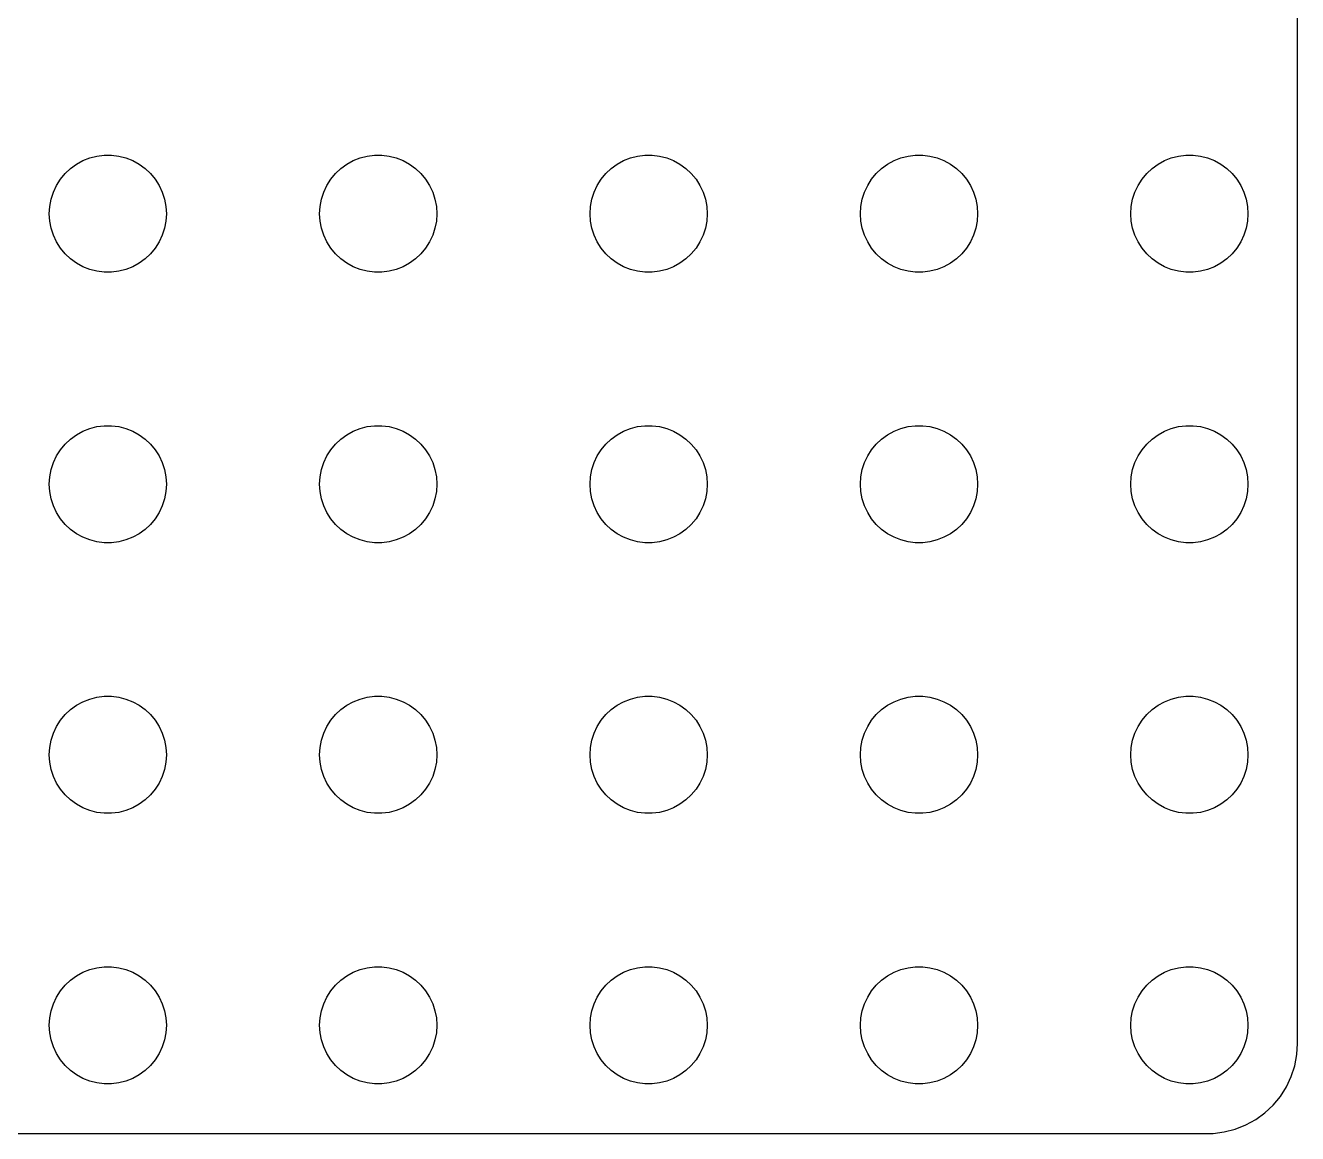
# Model space of a CAD drawing. Header units: metres. Extents: x 9 to 141, y 9 to 141.
# Drawn here: x 70.4 to 141, y 9 to 70.4 of the extents above; entities that cross this region are included whole.
import ezdxf

# ---------------------------------------------------------------- set-up
doc = ezdxf.new("R2010")
doc.units = ezdxf.units.M

msp = doc.modelspace()

# ---------------------------------------------------------------- linework, layer by layer
for p, q in [((141, 14), (141, 136)), ((73.2586, 62.7441), (73.6162, 62.9407)), ((73.6162, 62.9407), (73.9957, 63.0909)), ((73.9957, 63.0909), (74.391, 63.1924)), ((74.391, 63.1924), (74.7959, 63.2436)), ((74.7959, 63.2436), (75.2041, 63.2436)), ((75.2041, 63.2436), (75.609, 63.1924)), ((75.609, 63.1924), (76.0043, 63.0909)), ((76.0043, 63.0909), (76.3838, 62.9407)), ((76.3838, 62.9407), (76.7414, 62.7441)), ((88.2586, 62.7441), (88.6162, 62.9407)), ((88.6162, 62.9407), (88.9957, 63.0909)), ((88.9957, 63.0909), (89.391, 63.1924)), ((89.391, 63.1924), (89.7959, 63.2436)), ((89.7959, 63.2436), (90.2041, 63.2436)), ((90.2041, 63.2436), (90.609, 63.1924)), ((90.609, 63.1924), (91.0043, 63.0909)), ((91.0043, 63.0909), (91.3838, 62.9407)), ((91.3838, 62.9407), (91.7414, 62.7441)), ((103.259, 62.7441), (103.616, 62.9407)), ((103.616, 62.9407), (103.996, 63.0909)), ((103.996, 63.0909), (104.391, 63.1924)), ((104.391, 63.1924), (104.796, 63.2436)), ((104.796, 63.2436), (105.204, 63.2436)), ((105.204, 63.2436), (105.609, 63.1924)), ((105.609, 63.1924), (106.004, 63.0909)), ((106.004, 63.0909), (106.384, 62.9407)), ((106.384, 62.9407), (106.741, 62.7441)), ((118.259, 62.7441), (118.616, 62.9407)), ((118.616, 62.9407), (118.996, 63.0909)), ((118.996, 63.0909), (119.391, 63.1924)), ((119.391, 63.1924), (119.796, 63.2436)), ((119.796, 63.2436), (120.204, 63.2436)), ((120.204, 63.2436), (120.609, 63.1924)), ((120.609, 63.1924), (121.004, 63.0909)), ((121.004, 63.0909), (121.384, 62.9407)), ((121.384, 62.9407), (121.741, 62.7441)), ((133.259, 62.7441), (133.616, 62.9407)), ((133.616, 62.9407), (133.996, 63.0909)), ((133.996, 63.0909), (134.391, 63.1924)), ((134.391, 63.1924), (134.796, 63.2436)), ((134.796, 63.2436), (135.204, 63.2436)), ((135.204, 63.2436), (135.609, 63.1924)), ((135.609, 63.1924), (136.004, 63.0909)), ((136.004, 63.0909), (136.384, 62.9407)), ((136.384, 62.9407), (136.741, 62.7441)), ((72.3707, 61.9103), (72.6308, 62.2248)), ((72.6308, 62.2248), (72.9284, 62.5042)), ((72.9284, 62.5042), (73.2586, 62.7441)), ((76.7414, 62.7441), (77.0716, 62.5042)), ((77.0716, 62.5042), (77.3691, 62.2248)), ((77.3691, 62.2248), (77.6293, 61.9103)), ((87.3707, 61.9103), (87.6308, 62.2248)), ((87.6308, 62.2248), (87.9284, 62.5042)), ((87.9284, 62.5042), (88.2586, 62.7441)), ((91.7414, 62.7441), (92.0716, 62.5042)), ((92.0716, 62.5042), (92.3691, 62.2248)), ((92.3691, 62.2248), (92.6293, 61.9103)), ((102.371, 61.9103), (102.631, 62.2248)), ((102.631, 62.2248), (102.928, 62.5042)), ((102.928, 62.5042), (103.259, 62.7441)), ((106.741, 62.7441), (107.072, 62.5042)), ((107.072, 62.5042), (107.369, 62.2248)), ((107.369, 62.2248), (107.629, 61.9103)), ((117.371, 61.9103), (117.631, 62.2248)), ((117.631, 62.2248), (117.928, 62.5042)), ((117.928, 62.5042), (118.259, 62.7441)), ((121.741, 62.7441), (122.072, 62.5042)), ((122.072, 62.5042), (122.369, 62.2248)), ((122.369, 62.2248), (122.629, 61.9103)), ((132.371, 61.9103), (132.631, 62.2248)), ((132.631, 62.2248), (132.928, 62.5042)), ((132.928, 62.5042), (133.259, 62.7441)), ((136.741, 62.7441), (137.072, 62.5042)), ((137.072, 62.5042), (137.369, 62.2248)), ((137.369, 62.2248), (137.629, 61.9103)), ((71.9782, 61.1964), (72.152, 61.5657)), ((72.152, 61.5657), (72.3707, 61.9103)), ((77.6293, 61.9103), (77.848, 61.5657)), ((77.848, 61.5657), (78.0218, 61.1964)), ((86.9782, 61.1964), (87.152, 61.5657)), ((87.152, 61.5657), (87.3707, 61.9103)), ((92.6293, 61.9103), (92.848, 61.5657)), ((92.848, 61.5657), (93.0218, 61.1964)), ((101.978, 61.1964), (102.152, 61.5657)), ((102.152, 61.5657), (102.371, 61.9103)), ((107.629, 61.9103), (107.848, 61.5657)), ((107.848, 61.5657), (108.022, 61.1964)), ((116.978, 61.1964), (117.152, 61.5657)), ((117.152, 61.5657), (117.371, 61.9103)), ((122.629, 61.9103), (122.848, 61.5657)), ((122.848, 61.5657), (123.022, 61.1964)), ((131.978, 61.1964), (132.152, 61.5657)), ((132.152, 61.5657), (132.371, 61.9103)), ((137.629, 61.9103), (137.848, 61.5657)), ((137.848, 61.5657), (138.022, 61.1964)), ((71.7756, 60.4073), (71.8521, 60.8082)), ((71.8521, 60.8082), (71.9782, 61.1964)), ((78.0218, 61.1964), (78.1479, 60.8082)), ((78.1479, 60.8082), (78.2244, 60.4073)), ((86.7756, 60.4073), (86.8521, 60.8082)), ((86.8521, 60.8082), (86.9782, 61.1964)), ((93.0218, 61.1964), (93.1479, 60.8082)), ((93.1479, 60.8082), (93.2244, 60.4073)), ((101.776, 60.4073), (101.852, 60.8082)), ((101.852, 60.8082), (101.978, 61.1964)), ((108.022, 61.1964), (108.148, 60.8082)), ((108.148, 60.8082), (108.224, 60.4073)), ((116.776, 60.4073), (116.852, 60.8082)), ((116.852, 60.8082), (116.978, 61.1964)), ((123.022, 61.1964), (123.148, 60.8082)), ((123.148, 60.8082), (123.224, 60.4073)), ((131.776, 60.4073), (131.852, 60.8082)), ((131.852, 60.8082), (131.978, 61.1964)), ((138.022, 61.1964), (138.148, 60.8082)), ((138.148, 60.8082), (138.224, 60.4073)), ((71.75, 60), (71.7756, 60.4073)), ((71.7756, 59.5927), (71.75, 60)), ((78.2244, 60.4073), (78.25, 60)), ((78.25, 60), (78.2244, 59.5927)), ((86.75, 60), (86.7756, 60.4073)), ((86.7756, 59.5927), (86.75, 60)), ((93.2244, 60.4073), (93.25, 60)), ((93.25, 60), (93.2244, 59.5927)), ((101.75, 60), (101.776, 60.4073)), ((101.776, 59.5927), (101.75, 60)), ((108.224, 60.4073), (108.25, 60)), ((108.25, 60), (108.224, 59.5927)), ((116.75, 60), (116.776, 60.4073)), ((116.776, 59.5927), (116.75, 60)), ((123.224, 60.4073), (123.25, 60)), ((123.25, 60), (123.224, 59.5927)), ((131.75, 60), (131.776, 60.4073)), ((131.776, 59.5927), (131.75, 60)), ((138.224, 60.4073), (138.25, 60)), ((138.25, 60), (138.224, 59.5927)), ((71.8521, 59.1918), (71.7756, 59.5927)), ((78.2244, 59.5927), (78.1479, 59.1918)), ((86.8521, 59.1918), (86.7756, 59.5927)), ((93.2244, 59.5927), (93.1479, 59.1918)), ((101.852, 59.1918), (101.776, 59.5927)), ((108.224, 59.5927), (108.148, 59.1918)), ((116.852, 59.1918), (116.776, 59.5927)), ((123.224, 59.5927), (123.148, 59.1918)), ((131.852, 59.1918), (131.776, 59.5927)), ((138.224, 59.5927), (138.148, 59.1918)), ((71.9782, 58.8036), (71.8521, 59.1918)), ((72.152, 58.4343), (71.9782, 58.8036)), ((78.0218, 58.8036), (77.848, 58.4343)), ((78.1479, 59.1918), (78.0218, 58.8036)), ((86.9782, 58.8036), (86.8521, 59.1918)), ((87.152, 58.4343), (86.9782, 58.8036)), ((93.0218, 58.8036), (92.848, 58.4343)), ((93.1479, 59.1918), (93.0218, 58.8036)), ((101.978, 58.8036), (101.852, 59.1918)), ((102.152, 58.4343), (101.978, 58.8036)), ((108.022, 58.8036), (107.848, 58.4343)), ((108.148, 59.1918), (108.022, 58.8036)), ((116.978, 58.8036), (116.852, 59.1918)), ((117.152, 58.4343), (116.978, 58.8036)), ((123.022, 58.8036), (122.848, 58.4343)), ((123.148, 59.1918), (123.022, 58.8036)), ((131.978, 58.8036), (131.852, 59.1918)), ((132.152, 58.4343), (131.978, 58.8036)), ((138.022, 58.8036), (137.848, 58.4343)), ((138.148, 59.1918), (138.022, 58.8036)), ((72.3707, 58.0897), (72.152, 58.4343)), ((72.6308, 57.7752), (72.3707, 58.0897)), ((77.6293, 58.0897), (77.3691, 57.7752)), ((77.848, 58.4343), (77.6293, 58.0897)), ((87.3707, 58.0897), (87.152, 58.4343)), ((87.6308, 57.7752), (87.3707, 58.0897)), ((92.6293, 58.0897), (92.3691, 57.7752)), ((92.848, 58.4343), (92.6293, 58.0897)), ((102.371, 58.0897), (102.152, 58.4343)), ((102.631, 57.7752), (102.371, 58.0897)), ((107.629, 58.0897), (107.369, 57.7752)), ((107.848, 58.4343), (107.629, 58.0897)), ((117.371, 58.0897), (117.152, 58.4343)), ((117.631, 57.7752), (117.371, 58.0897)), ((122.629, 58.0897), (122.369, 57.7752)), ((122.848, 58.4343), (122.629, 58.0897)), ((132.371, 58.0897), (132.152, 58.4343)), ((132.631, 57.7752), (132.371, 58.0897)), ((137.629, 58.0897), (137.369, 57.7752)), ((137.848, 58.4343), (137.629, 58.0897)), ((72.9284, 57.4958), (72.6308, 57.7752)), ((73.2586, 57.2559), (72.9284, 57.4958)), ((73.6162, 57.0593), (73.2586, 57.2559)), ((76.7414, 57.2559), (76.3838, 57.0593)), ((77.0716, 57.4958), (76.7414, 57.2559)), ((77.3691, 57.7752), (77.0716, 57.4958)), ((87.9284, 57.4958), (87.6308, 57.7752)), ((88.2586, 57.2559), (87.9284, 57.4958)), ((88.6162, 57.0593), (88.2586, 57.2559)), ((91.7414, 57.2559), (91.3838, 57.0593)), ((92.0716, 57.4958), (91.7414, 57.2559)), ((92.3691, 57.7752), (92.0716, 57.4958)), ((102.928, 57.4958), (102.631, 57.7752)), ((103.259, 57.2559), (102.928, 57.4958)), ((103.616, 57.0593), (103.259, 57.2559)), ((106.741, 57.2559), (106.384, 57.0593)), ((107.072, 57.4958), (106.741, 57.2559)), ((107.369, 57.7752), (107.072, 57.4958)), ((117.928, 57.4958), (117.631, 57.7752)), ((118.259, 57.2559), (117.928, 57.4958)), ((118.616, 57.0593), (118.259, 57.2559)), ((121.741, 57.2559), (121.384, 57.0593)), ((122.072, 57.4958), (121.741, 57.2559)), ((122.369, 57.7752), (122.072, 57.4958)), ((132.928, 57.4958), (132.631, 57.7752)), ((133.259, 57.2559), (132.928, 57.4958)), ((133.616, 57.0593), (133.259, 57.2559)), ((136.741, 57.2559), (136.384, 57.0593)), ((137.072, 57.4958), (136.741, 57.2559)), ((137.369, 57.7752), (137.072, 57.4958)), ((73.9957, 56.9091), (73.6162, 57.0593)), ((74.391, 56.8076), (73.9957, 56.9091)), ((74.7959, 56.7564), (74.391, 56.8076)), ((75.2041, 56.7564), (74.7959, 56.7564)), ((75.609, 56.8076), (75.2041, 56.7564)), ((76.0043, 56.9091), (75.609, 56.8076)), ((76.3838, 57.0593), (76.0043, 56.9091)), ((88.9957, 56.9091), (88.6162, 57.0593)), ((89.391, 56.8076), (88.9957, 56.9091)), ((89.7959, 56.7564), (89.391, 56.8076)), ((90.2041, 56.7564), (89.7959, 56.7564)), ((90.609, 56.8076), (90.2041, 56.7564)), ((91.0043, 56.9091), (90.609, 56.8076)), ((91.3838, 57.0593), (91.0043, 56.9091)), ((103.996, 56.9091), (103.616, 57.0593)), ((104.391, 56.8076), (103.996, 56.9091)), ((104.796, 56.7564), (104.391, 56.8076)), ((105.204, 56.7564), (104.796, 56.7564)), ((105.609, 56.8076), (105.204, 56.7564)), ((106.004, 56.9091), (105.609, 56.8076)), ((106.384, 57.0593), (106.004, 56.9091)), ((118.996, 56.9091), (118.616, 57.0593)), ((119.391, 56.8076), (118.996, 56.9091)), ((119.796, 56.7564), (119.391, 56.8076)), ((120.204, 56.7564), (119.796, 56.7564)), ((120.609, 56.8076), (120.204, 56.7564)), ((121.004, 56.9091), (120.609, 56.8076)), ((121.384, 57.0593), (121.004, 56.9091)), ((133.996, 56.9091), (133.616, 57.0593)), ((134.391, 56.8076), (133.996, 56.9091)), ((134.796, 56.7564), (134.391, 56.8076)), ((135.204, 56.7564), (134.796, 56.7564)), ((135.609, 56.8076), (135.204, 56.7564)), ((136.004, 56.9091), (135.609, 56.8076)), ((136.384, 57.0593), (136.004, 56.9091)), ((73.6162, 47.9407), (73.9957, 48.0909)), ((73.9957, 48.0909), (74.391, 48.1924)), ((74.391, 48.1924), (74.7959, 48.2436)), ((74.7959, 48.2436), (75.2041, 48.2436)), ((75.2041, 48.2436), (75.609, 48.1924)), ((75.609, 48.1924), (76.0043, 48.0909)), ((76.0043, 48.0909), (76.3838, 47.9407)), ((88.6162, 47.9407), (88.9957, 48.0909)), ((88.9957, 48.0909), (89.391, 48.1924)), ((89.391, 48.1924), (89.7959, 48.2436)), ((89.7959, 48.2436), (90.2041, 48.2436)), ((90.2041, 48.2436), (90.609, 48.1924)), ((90.609, 48.1924), (91.0043, 48.0909)), ((91.0043, 48.0909), (91.3838, 47.9407)), ((103.616, 47.9407), (103.996, 48.0909)), ((103.996, 48.0909), (104.391, 48.1924)), ((104.391, 48.1924), (104.796, 48.2436)), ((104.796, 48.2436), (105.204, 48.2436)), ((105.204, 48.2436), (105.609, 48.1924)), ((105.609, 48.1924), (106.004, 48.0909)), ((106.004, 48.0909), (106.384, 47.9407)), ((118.616, 47.9407), (118.996, 48.0909)), ((118.996, 48.0909), (119.391, 48.1924)), ((119.391, 48.1924), (119.796, 48.2436)), ((119.796, 48.2436), (120.204, 48.2436)), ((120.204, 48.2436), (120.609, 48.1924)), ((120.609, 48.1924), (121.004, 48.0909)), ((121.004, 48.0909), (121.384, 47.9407)), ((133.616, 47.9407), (133.996, 48.0909)), ((133.996, 48.0909), (134.391, 48.1924)), ((134.391, 48.1924), (134.796, 48.2436)), ((134.796, 48.2436), (135.204, 48.2436)), ((135.204, 48.2436), (135.609, 48.1924)), ((135.609, 48.1924), (136.004, 48.0909)), ((136.004, 48.0909), (136.384, 47.9407)), ((72.6308, 47.2248), (72.9284, 47.5042)), ((72.9284, 47.5042), (73.2586, 47.7441)), ((73.2586, 47.7441), (73.6162, 47.9407)), ((76.3838, 47.9407), (76.7414, 47.7441)), ((76.7414, 47.7441), (77.0716, 47.5042)), ((77.0716, 47.5042), (77.3691, 47.2248)), ((87.6308, 47.2248), (87.9284, 47.5042)), ((87.9284, 47.5042), (88.2586, 47.7441)), ((88.2586, 47.7441), (88.6162, 47.9407)), ((91.3838, 47.9407), (91.7414, 47.7441)), ((91.7414, 47.7441), (92.0716, 47.5042)), ((92.0716, 47.5042), (92.3691, 47.2248)), ((102.631, 47.2248), (102.928, 47.5042)), ((102.928, 47.5042), (103.259, 47.7441)), ((103.259, 47.7441), (103.616, 47.9407)), ((106.384, 47.9407), (106.741, 47.7441)), ((106.741, 47.7441), (107.072, 47.5042)), ((107.072, 47.5042), (107.369, 47.2248)), ((117.631, 47.2248), (117.928, 47.5042)), ((117.928, 47.5042), (118.259, 47.7441)), ((118.259, 47.7441), (118.616, 47.9407)), ((121.384, 47.9407), (121.741, 47.7441)), ((121.741, 47.7441), (122.072, 47.5042)), ((122.072, 47.5042), (122.369, 47.2248)), ((132.631, 47.2248), (132.928, 47.5042)), ((132.928, 47.5042), (133.259, 47.7441)), ((133.259, 47.7441), (133.616, 47.9407)), ((136.384, 47.9407), (136.741, 47.7441)), ((136.741, 47.7441), (137.072, 47.5042)), ((137.072, 47.5042), (137.369, 47.2248)), ((72.152, 46.5657), (72.3707, 46.9103)), ((72.3707, 46.9103), (72.6308, 47.2248)), ((77.3691, 47.2248), (77.6293, 46.9103)), ((77.6293, 46.9103), (77.848, 46.5657)), ((87.152, 46.5657), (87.3707, 46.9103)), ((87.3707, 46.9103), (87.6308, 47.2248)), ((92.3691, 47.2248), (92.6293, 46.9103)), ((92.6293, 46.9103), (92.848, 46.5657)), ((102.152, 46.5657), (102.371, 46.9103)), ((102.371, 46.9103), (102.631, 47.2248)), ((107.369, 47.2248), (107.629, 46.9103)), ((107.629, 46.9103), (107.848, 46.5657)), ((117.152, 46.5657), (117.371, 46.9103)), ((117.371, 46.9103), (117.631, 47.2248)), ((122.369, 47.2248), (122.629, 46.9103)), ((122.629, 46.9103), (122.848, 46.5657)), ((132.152, 46.5657), (132.371, 46.9103)), ((132.371, 46.9103), (132.631, 47.2248)), ((137.369, 47.2248), (137.629, 46.9103)), ((137.629, 46.9103), (137.848, 46.5657)), ((71.8521, 45.8082), (71.9782, 46.1964)), ((71.9782, 46.1964), (72.152, 46.5657)), ((77.848, 46.5657), (78.0218, 46.1964)), ((78.0218, 46.1964), (78.1479, 45.8082)), ((86.8521, 45.8082), (86.9782, 46.1964)), ((86.9782, 46.1964), (87.152, 46.5657)), ((92.848, 46.5657), (93.0218, 46.1964)), ((93.0218, 46.1964), (93.1479, 45.8082)), ((101.852, 45.8082), (101.978, 46.1964)), ((101.978, 46.1964), (102.152, 46.5657)), ((107.848, 46.5657), (108.022, 46.1964)), ((108.022, 46.1964), (108.148, 45.8082)), ((116.852, 45.8082), (116.978, 46.1964)), ((116.978, 46.1964), (117.152, 46.5657)), ((122.848, 46.5657), (123.022, 46.1964)), ((123.022, 46.1964), (123.148, 45.8082)), ((131.852, 45.8082), (131.978, 46.1964)), ((131.978, 46.1964), (132.152, 46.5657)), ((137.848, 46.5657), (138.022, 46.1964)), ((138.022, 46.1964), (138.148, 45.8082)), ((71.75, 45), (71.7756, 45.4073)), ((71.7756, 45.4073), (71.8521, 45.8082)), ((78.1479, 45.8082), (78.2244, 45.4073)), ((78.2244, 45.4073), (78.25, 45)), ((86.75, 45), (86.7756, 45.4073)), ((86.7756, 45.4073), (86.8521, 45.8082)), ((93.1479, 45.8082), (93.2244, 45.4073)), ((93.2244, 45.4073), (93.25, 45)), ((101.75, 45), (101.776, 45.4073)), ((101.776, 45.4073), (101.852, 45.8082)), ((108.148, 45.8082), (108.224, 45.4073)), ((108.224, 45.4073), (108.25, 45)), ((116.75, 45), (116.776, 45.4073)), ((116.776, 45.4073), (116.852, 45.8082)), ((123.148, 45.8082), (123.224, 45.4073)), ((123.224, 45.4073), (123.25, 45)), ((131.75, 45), (131.776, 45.4073)), ((131.776, 45.4073), (131.852, 45.8082)), ((138.148, 45.8082), (138.224, 45.4073)), ((138.224, 45.4073), (138.25, 45)), ((71.7756, 44.5927), (71.75, 45)), ((71.8521, 44.1918), (71.7756, 44.5927)), ((78.2244, 44.5927), (78.1479, 44.1918)), ((78.25, 45), (78.2244, 44.5927)), ((86.7756, 44.5927), (86.75, 45)), ((86.8521, 44.1918), (86.7756, 44.5927)), ((93.2244, 44.5927), (93.1479, 44.1918)), ((93.25, 45), (93.2244, 44.5927)), ((101.776, 44.5927), (101.75, 45)), ((101.852, 44.1918), (101.776, 44.5927)), ((108.224, 44.5927), (108.148, 44.1918)), ((108.25, 45), (108.224, 44.5927)), ((116.776, 44.5927), (116.75, 45)), ((116.852, 44.1918), (116.776, 44.5927)), ((123.224, 44.5927), (123.148, 44.1918)), ((123.25, 45), (123.224, 44.5927)), ((131.776, 44.5927), (131.75, 45)), ((131.852, 44.1918), (131.776, 44.5927)), ((138.224, 44.5927), (138.148, 44.1918)), ((138.25, 45), (138.224, 44.5927)), ((71.9782, 43.8036), (71.8521, 44.1918)), ((72.152, 43.4343), (71.9782, 43.8036)), ((78.0218, 43.8036), (77.848, 43.4343)), ((78.1479, 44.1918), (78.0218, 43.8036)), ((86.9782, 43.8036), (86.8521, 44.1918)), ((87.152, 43.4343), (86.9782, 43.8036)), ((93.0218, 43.8036), (92.848, 43.4343)), ((93.1479, 44.1918), (93.0218, 43.8036)), ((101.978, 43.8036), (101.852, 44.1918)), ((102.152, 43.4343), (101.978, 43.8036)), ((108.022, 43.8036), (107.848, 43.4343)), ((108.148, 44.1918), (108.022, 43.8036)), ((116.978, 43.8036), (116.852, 44.1918)), ((117.152, 43.4343), (116.978, 43.8036)), ((123.022, 43.8036), (122.848, 43.4343)), ((123.148, 44.1918), (123.022, 43.8036)), ((131.978, 43.8036), (131.852, 44.1918)), ((132.152, 43.4343), (131.978, 43.8036)), ((138.022, 43.8036), (137.848, 43.4343)), ((138.148, 44.1918), (138.022, 43.8036)), ((72.3707, 43.0897), (72.152, 43.4343)), ((72.6308, 42.7752), (72.3707, 43.0897)), ((77.6293, 43.0897), (77.3691, 42.7752)), ((77.848, 43.4343), (77.6293, 43.0897)), ((87.3707, 43.0897), (87.152, 43.4343)), ((87.6308, 42.7752), (87.3707, 43.0897)), ((92.6293, 43.0897), (92.3691, 42.7752)), ((92.848, 43.4343), (92.6293, 43.0897)), ((102.371, 43.0897), (102.152, 43.4343)), ((102.631, 42.7752), (102.371, 43.0897)), ((107.629, 43.0897), (107.369, 42.7752)), ((107.848, 43.4343), (107.629, 43.0897)), ((117.371, 43.0897), (117.152, 43.4343)), ((117.631, 42.7752), (117.371, 43.0897)), ((122.629, 43.0897), (122.369, 42.7752)), ((122.848, 43.4343), (122.629, 43.0897)), ((132.371, 43.0897), (132.152, 43.4343)), ((132.631, 42.7752), (132.371, 43.0897)), ((137.629, 43.0897), (137.369, 42.7752)), ((137.848, 43.4343), (137.629, 43.0897)), ((72.9284, 42.4958), (72.6308, 42.7752)), ((73.2586, 42.2559), (72.9284, 42.4958)), ((77.0716, 42.4958), (76.7414, 42.2559)), ((77.3691, 42.7752), (77.0716, 42.4958)), ((87.9284, 42.4958), (87.6308, 42.7752)), ((88.2586, 42.2559), (87.9284, 42.4958)), ((92.0716, 42.4958), (91.7414, 42.2559)), ((92.3691, 42.7752), (92.0716, 42.4958)), ((102.928, 42.4958), (102.631, 42.7752)), ((103.259, 42.2559), (102.928, 42.4958)), ((107.072, 42.4958), (106.741, 42.2559)), ((107.369, 42.7752), (107.072, 42.4958)), ((117.928, 42.4958), (117.631, 42.7752)), ((118.259, 42.2559), (117.928, 42.4958)), ((122.072, 42.4958), (121.741, 42.2559)), ((122.369, 42.7752), (122.072, 42.4958)), ((132.928, 42.4958), (132.631, 42.7752)), ((133.259, 42.2559), (132.928, 42.4958)), ((137.072, 42.4958), (136.741, 42.2559)), ((137.369, 42.7752), (137.072, 42.4958)), ((73.6162, 42.0593), (73.2586, 42.2559)), ((73.9957, 41.9091), (73.6162, 42.0593)), ((74.391, 41.8076), (73.9957, 41.9091)), ((74.7959, 41.7564), (74.391, 41.8076)), ((75.2041, 41.7564), (74.7959, 41.7564)), ((75.609, 41.8076), (75.2041, 41.7564)), ((76.0043, 41.9091), (75.609, 41.8076)), ((76.3838, 42.0593), (76.0043, 41.9091)), ((76.7414, 42.2559), (76.3838, 42.0593)), ((88.6162, 42.0593), (88.2586, 42.2559)), ((88.9957, 41.9091), (88.6162, 42.0593)), ((89.391, 41.8076), (88.9957, 41.9091)), ((89.7959, 41.7564), (89.391, 41.8076)), ((90.2041, 41.7564), (89.7959, 41.7564)), ((90.609, 41.8076), (90.2041, 41.7564)), ((91.0043, 41.9091), (90.609, 41.8076)), ((91.3838, 42.0593), (91.0043, 41.9091)), ((91.7414, 42.2559), (91.3838, 42.0593)), ((103.616, 42.0593), (103.259, 42.2559)), ((103.996, 41.9091), (103.616, 42.0593)), ((104.391, 41.8076), (103.996, 41.9091)), ((104.796, 41.7564), (104.391, 41.8076)), ((105.204, 41.7564), (104.796, 41.7564)), ((105.609, 41.8076), (105.204, 41.7564)), ((106.004, 41.9091), (105.609, 41.8076)), ((106.384, 42.0593), (106.004, 41.9091)), ((106.741, 42.2559), (106.384, 42.0593)), ((118.616, 42.0593), (118.259, 42.2559)), ((118.996, 41.9091), (118.616, 42.0593)), ((119.391, 41.8076), (118.996, 41.9091)), ((119.796, 41.7564), (119.391, 41.8076)), ((120.204, 41.7564), (119.796, 41.7564)), ((120.609, 41.8076), (120.204, 41.7564)), ((121.004, 41.9091), (120.609, 41.8076)), ((121.384, 42.0593), (121.004, 41.9091)), ((121.741, 42.2559), (121.384, 42.0593)), ((133.616, 42.0593), (133.259, 42.2559)), ((133.996, 41.9091), (133.616, 42.0593)), ((134.391, 41.8076), (133.996, 41.9091)), ((134.796, 41.7564), (134.391, 41.8076)), ((135.204, 41.7564), (134.796, 41.7564)), ((135.609, 41.8076), (135.204, 41.7564)), ((136.004, 41.9091), (135.609, 41.8076)), ((136.384, 42.0593), (136.004, 41.9091)), ((136.741, 42.2559), (136.384, 42.0593)), ((73.9957, 33.0909), (74.391, 33.1924)), ((74.391, 33.1924), (74.7959, 33.2436)), ((74.7959, 33.2436), (75.2041, 33.2436)), ((75.2041, 33.2436), (75.609, 33.1924)), ((75.609, 33.1924), (76.0043, 33.0909)), ((88.9957, 33.0909), (89.391, 33.1924)), ((89.391, 33.1924), (89.7959, 33.2436)), ((89.7959, 33.2436), (90.2041, 33.2436)), ((90.2041, 33.2436), (90.609, 33.1924)), ((90.609, 33.1924), (91.0043, 33.0909)), ((103.996, 33.0909), (104.391, 33.1924)), ((104.391, 33.1924), (104.796, 33.2436)), ((104.796, 33.2436), (105.204, 33.2436)), ((105.204, 33.2436), (105.609, 33.1924)), ((105.609, 33.1924), (106.004, 33.0909)), ((118.996, 33.0909), (119.391, 33.1924)), ((119.391, 33.1924), (119.796, 33.2436)), ((119.796, 33.2436), (120.204, 33.2436)), ((120.204, 33.2436), (120.609, 33.1924)), ((120.609, 33.1924), (121.004, 33.0909)), ((133.996, 33.0909), (134.391, 33.1924)), ((134.391, 33.1924), (134.796, 33.2436)), ((134.796, 33.2436), (135.204, 33.2436)), ((135.204, 33.2436), (135.609, 33.1924)), ((135.609, 33.1924), (136.004, 33.0909)), ((72.6308, 32.2248), (72.9284, 32.5042)), ((72.9284, 32.5042), (73.2586, 32.7441)), ((73.2586, 32.7441), (73.6162, 32.9407)), ((73.6162, 32.9407), (73.9957, 33.0909)), ((76.0043, 33.0909), (76.3838, 32.9407)), ((76.3838, 32.9407), (76.7414, 32.7441)), ((76.7414, 32.7441), (77.0716, 32.5042)), ((77.0716, 32.5042), (77.3691, 32.2248)), ((87.6308, 32.2248), (87.9284, 32.5042)), ((87.9284, 32.5042), (88.2586, 32.7441)), ((88.2586, 32.7441), (88.6162, 32.9407)), ((88.6162, 32.9407), (88.9957, 33.0909)), ((91.0043, 33.0909), (91.3838, 32.9407)), ((91.3838, 32.9407), (91.7414, 32.7441)), ((91.7414, 32.7441), (92.0716, 32.5042)), ((92.0716, 32.5042), (92.3691, 32.2248)), ((102.631, 32.2248), (102.928, 32.5042)), ((102.928, 32.5042), (103.259, 32.7441)), ((103.259, 32.7441), (103.616, 32.9407)), ((103.616, 32.9407), (103.996, 33.0909)), ((106.004, 33.0909), (106.384, 32.9407)), ((106.384, 32.9407), (106.741, 32.7441)), ((106.741, 32.7441), (107.072, 32.5042)), ((107.072, 32.5042), (107.369, 32.2248)), ((117.631, 32.2248), (117.928, 32.5042)), ((117.928, 32.5042), (118.259, 32.7441)), ((118.259, 32.7441), (118.616, 32.9407)), ((118.616, 32.9407), (118.996, 33.0909)), ((121.004, 33.0909), (121.384, 32.9407)), ((121.384, 32.9407), (121.741, 32.7441)), ((121.741, 32.7441), (122.072, 32.5042)), ((122.072, 32.5042), (122.369, 32.2248)), ((132.631, 32.2248), (132.928, 32.5042)), ((132.928, 32.5042), (133.259, 32.7441)), ((133.259, 32.7441), (133.616, 32.9407)), ((133.616, 32.9407), (133.996, 33.0909)), ((136.004, 33.0909), (136.384, 32.9407)), ((136.384, 32.9407), (136.741, 32.7441)), ((136.741, 32.7441), (137.072, 32.5042)), ((137.072, 32.5042), (137.369, 32.2248)), ((72.152, 31.5657), (72.3707, 31.9103)), ((72.3707, 31.9103), (72.6308, 32.2248)), ((77.3691, 32.2248), (77.6293, 31.9103)), ((77.6293, 31.9103), (77.848, 31.5657)), ((87.152, 31.5657), (87.3707, 31.9103)), ((87.3707, 31.9103), (87.6308, 32.2248)), ((92.3691, 32.2248), (92.6293, 31.9103)), ((92.6293, 31.9103), (92.848, 31.5657)), ((102.152, 31.5657), (102.371, 31.9103)), ((102.371, 31.9103), (102.631, 32.2248)), ((107.369, 32.2248), (107.629, 31.9103)), ((107.629, 31.9103), (107.848, 31.5657)), ((117.152, 31.5657), (117.371, 31.9103)), ((117.371, 31.9103), (117.631, 32.2248)), ((122.369, 32.2248), (122.629, 31.9103)), ((122.629, 31.9103), (122.848, 31.5657)), ((132.152, 31.5657), (132.371, 31.9103)), ((132.371, 31.9103), (132.631, 32.2248)), ((137.369, 32.2248), (137.629, 31.9103)), ((137.629, 31.9103), (137.848, 31.5657)), ((71.8521, 30.8082), (71.9782, 31.1964)), ((71.9782, 31.1964), (72.152, 31.5657)), ((77.848, 31.5657), (78.0218, 31.1964)), ((78.0218, 31.1964), (78.1479, 30.8082)), ((86.8521, 30.8082), (86.9782, 31.1964)), ((86.9782, 31.1964), (87.152, 31.5657)), ((92.848, 31.5657), (93.0218, 31.1964)), ((93.0218, 31.1964), (93.1479, 30.8082)), ((101.852, 30.8082), (101.978, 31.1964)), ((101.978, 31.1964), (102.152, 31.5657)), ((107.848, 31.5657), (108.022, 31.1964)), ((108.022, 31.1964), (108.148, 30.8082)), ((116.852, 30.8082), (116.978, 31.1964)), ((116.978, 31.1964), (117.152, 31.5657)), ((122.848, 31.5657), (123.022, 31.1964)), ((123.022, 31.1964), (123.148, 30.8082)), ((131.852, 30.8082), (131.978, 31.1964)), ((131.978, 31.1964), (132.152, 31.5657)), ((137.848, 31.5657), (138.022, 31.1964)), ((138.022, 31.1964), (138.148, 30.8082)), ((71.75, 30), (71.7756, 30.4073)), ((71.7756, 30.4073), (71.8521, 30.8082)), ((78.1479, 30.8082), (78.2244, 30.4073)), ((78.2244, 30.4073), (78.25, 30)), ((86.75, 30), (86.7756, 30.4073)), ((86.7756, 30.4073), (86.8521, 30.8082)), ((93.1479, 30.8082), (93.2244, 30.4073)), ((93.2244, 30.4073), (93.25, 30)), ((101.75, 30), (101.776, 30.4073)), ((101.776, 30.4073), (101.852, 30.8082)), ((108.148, 30.8082), (108.224, 30.4073)), ((108.224, 30.4073), (108.25, 30)), ((116.75, 30), (116.776, 30.4073)), ((116.776, 30.4073), (116.852, 30.8082)), ((123.148, 30.8082), (123.224, 30.4073)), ((123.224, 30.4073), (123.25, 30)), ((131.75, 30), (131.776, 30.4073)), ((131.776, 30.4073), (131.852, 30.8082)), ((138.148, 30.8082), (138.224, 30.4073)), ((138.224, 30.4073), (138.25, 30)), ((71.7756, 29.5927), (71.75, 30)), ((78.25, 30), (78.2244, 29.5927)), ((86.7756, 29.5927), (86.75, 30)), ((93.25, 30), (93.2244, 29.5927)), ((101.776, 29.5927), (101.75, 30)), ((108.25, 30), (108.224, 29.5927)), ((116.776, 29.5927), (116.75, 30)), ((123.25, 30), (123.224, 29.5927)), ((131.776, 29.5927), (131.75, 30)), ((138.25, 30), (138.224, 29.5927)), ((71.8521, 29.1918), (71.7756, 29.5927)), ((71.9782, 28.8036), (71.8521, 29.1918)), ((78.1479, 29.1918), (78.0218, 28.8036)), ((78.2244, 29.5927), (78.1479, 29.1918)), ((86.8521, 29.1918), (86.7756, 29.5927)), ((86.9782, 28.8036), (86.8521, 29.1918)), ((93.1479, 29.1918), (93.0218, 28.8036)), ((93.2244, 29.5927), (93.1479, 29.1918)), ((101.852, 29.1918), (101.776, 29.5927)), ((101.978, 28.8036), (101.852, 29.1918)), ((108.148, 29.1918), (108.022, 28.8036)), ((108.224, 29.5927), (108.148, 29.1918)), ((116.852, 29.1918), (116.776, 29.5927)), ((116.978, 28.8036), (116.852, 29.1918)), ((123.148, 29.1918), (123.022, 28.8036)), ((123.224, 29.5927), (123.148, 29.1918)), ((131.852, 29.1918), (131.776, 29.5927)), ((131.978, 28.8036), (131.852, 29.1918)), ((138.148, 29.1918), (138.022, 28.8036)), ((138.224, 29.5927), (138.148, 29.1918)), ((72.152, 28.4343), (71.9782, 28.8036)), ((72.3707, 28.0897), (72.152, 28.4343)), ((77.848, 28.4343), (77.6293, 28.0897)), ((78.0218, 28.8036), (77.848, 28.4343)), ((87.152, 28.4343), (86.9782, 28.8036)), ((87.3707, 28.0897), (87.152, 28.4343)), ((92.848, 28.4343), (92.6293, 28.0897)), ((93.0218, 28.8036), (92.848, 28.4343)), ((102.152, 28.4343), (101.978, 28.8036)), ((102.371, 28.0897), (102.152, 28.4343)), ((107.848, 28.4343), (107.629, 28.0897)), ((108.022, 28.8036), (107.848, 28.4343)), ((117.152, 28.4343), (116.978, 28.8036)), ((117.371, 28.0897), (117.152, 28.4343)), ((122.848, 28.4343), (122.629, 28.0897)), ((123.022, 28.8036), (122.848, 28.4343)), ((132.152, 28.4343), (131.978, 28.8036)), ((132.371, 28.0897), (132.152, 28.4343)), ((137.848, 28.4343), (137.629, 28.0897)), ((138.022, 28.8036), (137.848, 28.4343)), ((72.6308, 27.7752), (72.3707, 28.0897)), ((72.9284, 27.4958), (72.6308, 27.7752)), ((77.3691, 27.7752), (77.0716, 27.4958)), ((77.6293, 28.0897), (77.3691, 27.7752)), ((87.6308, 27.7752), (87.3707, 28.0897)), ((87.9284, 27.4958), (87.6308, 27.7752)), ((92.3691, 27.7752), (92.0716, 27.4958)), ((92.6293, 28.0897), (92.3691, 27.7752)), ((102.631, 27.7752), (102.371, 28.0897)), ((102.928, 27.4958), (102.631, 27.7752)), ((107.369, 27.7752), (107.072, 27.4958)), ((107.629, 28.0897), (107.369, 27.7752)), ((117.631, 27.7752), (117.371, 28.0897)), ((117.928, 27.4958), (117.631, 27.7752)), ((122.369, 27.7752), (122.072, 27.4958)), ((122.629, 28.0897), (122.369, 27.7752)), ((132.631, 27.7752), (132.371, 28.0897)), ((132.928, 27.4958), (132.631, 27.7752)), ((137.369, 27.7752), (137.072, 27.4958)), ((137.629, 28.0897), (137.369, 27.7752)), ((73.2586, 27.2559), (72.9284, 27.4958)), ((73.6162, 27.0593), (73.2586, 27.2559)), ((73.9957, 26.9091), (73.6162, 27.0593)), ((74.391, 26.8076), (73.9957, 26.9091)), ((76.0043, 26.9091), (75.609, 26.8076)), ((76.3838, 27.0593), (76.0043, 26.9091)), ((76.7414, 27.2559), (76.3838, 27.0593)), ((77.0716, 27.4958), (76.7414, 27.2559)), ((88.2586, 27.2559), (87.9284, 27.4958)), ((88.6162, 27.0593), (88.2586, 27.2559)), ((88.9957, 26.9091), (88.6162, 27.0593)), ((89.391, 26.8076), (88.9957, 26.9091)), ((91.0043, 26.9091), (90.609, 26.8076)), ((91.3838, 27.0593), (91.0043, 26.9091)), ((91.7414, 27.2559), (91.3838, 27.0593)), ((92.0716, 27.4958), (91.7414, 27.2559)), ((103.259, 27.2559), (102.928, 27.4958)), ((103.616, 27.0593), (103.259, 27.2559)), ((103.996, 26.9091), (103.616, 27.0593)), ((104.391, 26.8076), (103.996, 26.9091)), ((106.004, 26.9091), (105.609, 26.8076)), ((106.384, 27.0593), (106.004, 26.9091)), ((106.741, 27.2559), (106.384, 27.0593)), ((107.072, 27.4958), (106.741, 27.2559)), ((118.259, 27.2559), (117.928, 27.4958)), ((118.616, 27.0593), (118.259, 27.2559)), ((118.996, 26.9091), (118.616, 27.0593)), ((119.391, 26.8076), (118.996, 26.9091)), ((121.004, 26.9091), (120.609, 26.8076)), ((121.384, 27.0593), (121.004, 26.9091)), ((121.741, 27.2559), (121.384, 27.0593)), ((122.072, 27.4958), (121.741, 27.2559)), ((133.259, 27.2559), (132.928, 27.4958)), ((133.616, 27.0593), (133.259, 27.2559)), ((133.996, 26.9091), (133.616, 27.0593)), ((134.391, 26.8076), (133.996, 26.9091)), ((136.004, 26.9091), (135.609, 26.8076)), ((136.384, 27.0593), (136.004, 26.9091)), ((136.741, 27.2559), (136.384, 27.0593)), ((137.072, 27.4958), (136.741, 27.2559)), ((74.7959, 26.7564), (74.391, 26.8076)), ((75.2041, 26.7564), (74.7959, 26.7564)), ((75.609, 26.8076), (75.2041, 26.7564)), ((89.7959, 26.7564), (89.391, 26.8076)), ((90.2041, 26.7564), (89.7959, 26.7564)), ((90.609, 26.8076), (90.2041, 26.7564)), ((104.796, 26.7564), (104.391, 26.8076)), ((105.204, 26.7564), (104.796, 26.7564)), ((105.609, 26.8076), (105.204, 26.7564)), ((119.796, 26.7564), (119.391, 26.8076)), ((120.204, 26.7564), (119.796, 26.7564)), ((120.609, 26.8076), (120.204, 26.7564)), ((134.796, 26.7564), (134.391, 26.8076)), ((135.204, 26.7564), (134.796, 26.7564)), ((135.609, 26.8076), (135.204, 26.7564)), ((72.9284, 17.5042), (73.2586, 17.7441)), ((73.2586, 17.7441), (73.6162, 17.9407)), ((73.6162, 17.9407), (73.9957, 18.0909)), ((73.9957, 18.0909), (74.391, 18.1924)), ((74.391, 18.1924), (74.7959, 18.2436)), ((74.7959, 18.2436), (75.2041, 18.2436)), ((75.2041, 18.2436), (75.609, 18.1924)), ((75.609, 18.1924), (76.0043, 18.0909)), ((76.0043, 18.0909), (76.3838, 17.9407)), ((76.3838, 17.9407), (76.7414, 17.7441)), ((76.7414, 17.7441), (77.0716, 17.5042)), ((87.9284, 17.5042), (88.2586, 17.7441)), ((88.2586, 17.7441), (88.6162, 17.9407)), ((88.6162, 17.9407), (88.9957, 18.0909)), ((88.9957, 18.0909), (89.391, 18.1924)), ((89.391, 18.1924), (89.7959, 18.2436)), ((89.7959, 18.2436), (90.2041, 18.2436)), ((90.2041, 18.2436), (90.609, 18.1924)), ((90.609, 18.1924), (91.0043, 18.0909)), ((91.0043, 18.0909), (91.3838, 17.9407)), ((91.3838, 17.9407), (91.7414, 17.7441)), ((91.7414, 17.7441), (92.0716, 17.5042)), ((102.928, 17.5042), (103.259, 17.7441)), ((103.259, 17.7441), (103.616, 17.9407)), ((103.616, 17.9407), (103.996, 18.0909)), ((103.996, 18.0909), (104.391, 18.1924)), ((104.391, 18.1924), (104.796, 18.2436)), ((104.796, 18.2436), (105.204, 18.2436)), ((105.204, 18.2436), (105.609, 18.1924)), ((105.609, 18.1924), (106.004, 18.0909)), ((106.004, 18.0909), (106.384, 17.9407)), ((106.384, 17.9407), (106.741, 17.7441)), ((106.741, 17.7441), (107.072, 17.5042)), ((117.928, 17.5042), (118.259, 17.7441)), ((118.259, 17.7441), (118.616, 17.9407)), ((118.616, 17.9407), (118.996, 18.0909)), ((118.996, 18.0909), (119.391, 18.1924)), ((119.391, 18.1924), (119.796, 18.2436)), ((119.796, 18.2436), (120.204, 18.2436)), ((120.204, 18.2436), (120.609, 18.1924)), ((120.609, 18.1924), (121.004, 18.0909)), ((121.004, 18.0909), (121.384, 17.9407)), ((121.384, 17.9407), (121.741, 17.7441)), ((121.741, 17.7441), (122.072, 17.5042)), ((132.928, 17.5042), (133.259, 17.7441)), ((133.259, 17.7441), (133.616, 17.9407)), ((133.616, 17.9407), (133.996, 18.0909)), ((133.996, 18.0909), (134.391, 18.1924)), ((134.391, 18.1924), (134.796, 18.2436)), ((134.796, 18.2436), (135.204, 18.2436)), ((135.204, 18.2436), (135.609, 18.1924)), ((135.609, 18.1924), (136.004, 18.0909)), ((136.004, 18.0909), (136.384, 17.9407)), ((136.384, 17.9407), (136.741, 17.7441)), ((136.741, 17.7441), (137.072, 17.5042)), ((72.3707, 16.9103), (72.6308, 17.2248)), ((72.6308, 17.2248), (72.9284, 17.5042)), ((77.0716, 17.5042), (77.3691, 17.2248)), ((77.3691, 17.2248), (77.6293, 16.9103)), ((87.3707, 16.9103), (87.6308, 17.2248)), ((87.6308, 17.2248), (87.9284, 17.5042)), ((92.0716, 17.5042), (92.3691, 17.2248)), ((92.3691, 17.2248), (92.6293, 16.9103)), ((102.371, 16.9103), (102.631, 17.2248)), ((102.631, 17.2248), (102.928, 17.5042)), ((107.072, 17.5042), (107.369, 17.2248)), ((107.369, 17.2248), (107.629, 16.9103)), ((117.371, 16.9103), (117.631, 17.2248)), ((117.631, 17.2248), (117.928, 17.5042)), ((122.072, 17.5042), (122.369, 17.2248)), ((122.369, 17.2248), (122.629, 16.9103)), ((132.371, 16.9103), (132.631, 17.2248)), ((132.631, 17.2248), (132.928, 17.5042)), ((137.072, 17.5042), (137.369, 17.2248)), ((137.369, 17.2248), (137.629, 16.9103)), ((71.9782, 16.1964), (72.152, 16.5657)), ((72.152, 16.5657), (72.3707, 16.9103)), ((77.6293, 16.9103), (77.848, 16.5657)), ((77.848, 16.5657), (78.0218, 16.1964)), ((86.9782, 16.1964), (87.152, 16.5657)), ((87.152, 16.5657), (87.3707, 16.9103)), ((92.6293, 16.9103), (92.848, 16.5657)), ((92.848, 16.5657), (93.0218, 16.1964)), ((101.978, 16.1964), (102.152, 16.5657)), ((102.152, 16.5657), (102.371, 16.9103)), ((107.629, 16.9103), (107.848, 16.5657)), ((107.848, 16.5657), (108.022, 16.1964)), ((116.978, 16.1964), (117.152, 16.5657)), ((117.152, 16.5657), (117.371, 16.9103)), ((122.629, 16.9103), (122.848, 16.5657)), ((122.848, 16.5657), (123.022, 16.1964)), ((131.978, 16.1964), (132.152, 16.5657)), ((132.152, 16.5657), (132.371, 16.9103)), ((137.629, 16.9103), (137.848, 16.5657)), ((137.848, 16.5657), (138.022, 16.1964)), ((71.7756, 15.4073), (71.8521, 15.8082)), ((71.8521, 15.8082), (71.9782, 16.1964)), ((78.0218, 16.1964), (78.1479, 15.8082)), ((78.1479, 15.8082), (78.2244, 15.4073)), ((86.7756, 15.4073), (86.8521, 15.8082)), ((86.8521, 15.8082), (86.9782, 16.1964)), ((93.0218, 16.1964), (93.1479, 15.8082)), ((93.1479, 15.8082), (93.2244, 15.4073)), ((101.776, 15.4073), (101.852, 15.8082)), ((101.852, 15.8082), (101.978, 16.1964)), ((108.022, 16.1964), (108.148, 15.8082)), ((108.148, 15.8082), (108.224, 15.4073)), ((116.776, 15.4073), (116.852, 15.8082)), ((116.852, 15.8082), (116.978, 16.1964)), ((123.022, 16.1964), (123.148, 15.8082)), ((123.148, 15.8082), (123.224, 15.4073)), ((131.776, 15.4073), (131.852, 15.8082)), ((131.852, 15.8082), (131.978, 16.1964)), ((138.022, 16.1964), (138.148, 15.8082)), ((138.148, 15.8082), (138.224, 15.4073)), ((71.75, 15), (71.7756, 15.4073)), ((71.7756, 14.5927), (71.75, 15)), ((78.2244, 15.4073), (78.25, 15)), ((78.25, 15), (78.2244, 14.5927)), ((86.75, 15), (86.7756, 15.4073)), ((86.7756, 14.5927), (86.75, 15)), ((93.2244, 15.4073), (93.25, 15)), ((93.25, 15), (93.2244, 14.5927)), ((101.75, 15), (101.776, 15.4073)), ((101.776, 14.5927), (101.75, 15)), ((108.224, 15.4073), (108.25, 15)), ((108.25, 15), (108.224, 14.5927)), ((116.75, 15), (116.776, 15.4073)), ((116.776, 14.5927), (116.75, 15)), ((123.224, 15.4073), (123.25, 15)), ((123.25, 15), (123.224, 14.5927)), ((131.75, 15), (131.776, 15.4073)), ((131.776, 14.5927), (131.75, 15)), ((138.224, 15.4073), (138.25, 15)), ((138.25, 15), (138.224, 14.5927)), ((71.8521, 14.1918), (71.7756, 14.5927)), ((71.9782, 13.8036), (71.8521, 14.1918)), ((78.1479, 14.1918), (78.0218, 13.8036)), ((78.2244, 14.5927), (78.1479, 14.1918)), ((86.8521, 14.1918), (86.7756, 14.5927)), ((86.9782, 13.8036), (86.8521, 14.1918)), ((93.1479, 14.1918), (93.0218, 13.8036)), ((93.2244, 14.5927), (93.1479, 14.1918)), ((101.852, 14.1918), (101.776, 14.5927)), ((101.978, 13.8036), (101.852, 14.1918)), ((108.148, 14.1918), (108.022, 13.8036)), ((108.224, 14.5927), (108.148, 14.1918)), ((116.852, 14.1918), (116.776, 14.5927)), ((116.978, 13.8036), (116.852, 14.1918)), ((123.148, 14.1918), (123.022, 13.8036)), ((123.224, 14.5927), (123.148, 14.1918)), ((131.852, 14.1918), (131.776, 14.5927)), ((131.978, 13.8036), (131.852, 14.1918)), ((138.148, 14.1918), (138.022, 13.8036)), ((138.224, 14.5927), (138.148, 14.1918)), ((72.152, 13.4343), (71.9782, 13.8036)), ((72.3707, 13.0897), (72.152, 13.4343)), ((77.848, 13.4343), (77.6293, 13.0897)), ((78.0218, 13.8036), (77.848, 13.4343)), ((87.152, 13.4343), (86.9782, 13.8036)), ((87.3707, 13.0897), (87.152, 13.4343)), ((92.848, 13.4343), (92.6293, 13.0897)), ((93.0218, 13.8036), (92.848, 13.4343)), ((102.152, 13.4343), (101.978, 13.8036)), ((102.371, 13.0897), (102.152, 13.4343)), ((107.848, 13.4343), (107.629, 13.0897)), ((108.022, 13.8036), (107.848, 13.4343)), ((117.152, 13.4343), (116.978, 13.8036)), ((117.371, 13.0897), (117.152, 13.4343)), ((122.848, 13.4343), (122.629, 13.0897)), ((123.022, 13.8036), (122.848, 13.4343)), ((132.152, 13.4343), (131.978, 13.8036)), ((132.371, 13.0897), (132.152, 13.4343)), ((137.848, 13.4343), (137.629, 13.0897)), ((138.022, 13.8036), (137.848, 13.4343)), ((140.961, 13.3733), (141, 14)), ((72.6308, 12.7752), (72.3707, 13.0897)), ((72.9284, 12.4958), (72.6308, 12.7752)), ((77.3691, 12.7752), (77.0716, 12.4958)), ((77.6293, 13.0897), (77.3691, 12.7752)), ((87.6308, 12.7752), (87.3707, 13.0897)), ((87.9284, 12.4958), (87.6308, 12.7752)), ((92.3691, 12.7752), (92.0716, 12.4958)), ((92.6293, 13.0897), (92.3691, 12.7752)), ((102.631, 12.7752), (102.371, 13.0897)), ((102.928, 12.4958), (102.631, 12.7752)), ((107.369, 12.7752), (107.072, 12.4958)), ((107.629, 13.0897), (107.369, 12.7752)), ((117.631, 12.7752), (117.371, 13.0897)), ((117.928, 12.4958), (117.631, 12.7752)), ((122.369, 12.7752), (122.072, 12.4958)), ((122.629, 13.0897), (122.369, 12.7752)), ((132.631, 12.7752), (132.371, 13.0897)), ((132.928, 12.4958), (132.631, 12.7752)), ((137.369, 12.7752), (137.072, 12.4958)), ((137.629, 13.0897), (137.369, 12.7752)), ((140.649, 12.1594), (140.843, 12.7565)), ((140.843, 12.7565), (140.961, 13.3733)), ((73.2586, 12.2559), (72.9284, 12.4958)), ((73.6162, 12.0593), (73.2586, 12.2559)), ((73.9957, 11.9091), (73.6162, 12.0593)), ((76.3838, 12.0593), (76.0043, 11.9091)), ((76.7414, 12.2559), (76.3838, 12.0593)), ((77.0716, 12.4958), (76.7414, 12.2559)), ((88.2586, 12.2559), (87.9284, 12.4958)), ((88.6162, 12.0593), (88.2586, 12.2559)), ((88.9957, 11.9091), (88.6162, 12.0593)), ((91.3838, 12.0593), (91.0043, 11.9091)), ((91.7414, 12.2559), (91.3838, 12.0593)), ((92.0716, 12.4958), (91.7414, 12.2559)), ((103.259, 12.2559), (102.928, 12.4958)), ((103.616, 12.0593), (103.259, 12.2559)), ((103.996, 11.9091), (103.616, 12.0593)), ((106.384, 12.0593), (106.004, 11.9091)), ((106.741, 12.2559), (106.384, 12.0593)), ((107.072, 12.4958), (106.741, 12.2559)), ((118.259, 12.2559), (117.928, 12.4958)), ((118.616, 12.0593), (118.259, 12.2559)), ((118.996, 11.9091), (118.616, 12.0593)), ((121.384, 12.0593), (121.004, 11.9091)), ((121.741, 12.2559), (121.384, 12.0593)), ((122.072, 12.4958), (121.741, 12.2559)), ((133.259, 12.2559), (132.928, 12.4958)), ((133.616, 12.0593), (133.259, 12.2559)), ((133.996, 11.9091), (133.616, 12.0593)), ((136.384, 12.0593), (136.004, 11.9091)), ((136.741, 12.2559), (136.384, 12.0593)), ((137.072, 12.4958), (136.741, 12.2559)), ((140.382, 11.5912), (140.649, 12.1594)), ((74.391, 11.8076), (73.9957, 11.9091)), ((74.7959, 11.7564), (74.391, 11.8076)), ((75.2041, 11.7564), (74.7959, 11.7564)), ((75.609, 11.8076), (75.2041, 11.7564)), ((76.0043, 11.9091), (75.609, 11.8076)), ((89.391, 11.8076), (88.9957, 11.9091)), ((89.7959, 11.7564), (89.391, 11.8076)), ((90.2041, 11.7564), (89.7959, 11.7564)), ((90.609, 11.8076), (90.2041, 11.7564)), ((91.0043, 11.9091), (90.609, 11.8076)), ((104.391, 11.8076), (103.996, 11.9091)), ((104.796, 11.7564), (104.391, 11.8076)), ((105.204, 11.7564), (104.796, 11.7564)), ((105.609, 11.8076), (105.204, 11.7564)), ((106.004, 11.9091), (105.609, 11.8076)), ((119.391, 11.8076), (118.996, 11.9091)), ((119.796, 11.7564), (119.391, 11.8076)), ((120.204, 11.7564), (119.796, 11.7564)), ((120.609, 11.8076), (120.204, 11.7564)), ((121.004, 11.9091), (120.609, 11.8076)), ((134.391, 11.8076), (133.996, 11.9091)), ((134.796, 11.7564), (134.391, 11.8076)), ((135.204, 11.7564), (134.796, 11.7564)), ((135.609, 11.8076), (135.204, 11.7564)), ((136.004, 11.9091), (135.609, 11.8076)), ((140.045, 11.0611), (140.382, 11.5912)), ((139.645, 10.5773), (140.045, 11.0611)), ((138.679, 9.7783), (139.187, 10.1474)), ((139.187, 10.1474), (139.645, 10.5773)), ((136.937, 9.0886), (137.545, 9.2447)), ((137.545, 9.2447), (138.129, 9.4759)), ((138.129, 9.4759), (138.679, 9.7783)), ((14, 9), (136, 9)), ((136, 9.0099), (136.314, 9.0099)), ((136, 9), (136, 9.0099)), ((136.314, 9.0099), (136.937, 9.0886))]:
    msp.add_line(p, q)

doc.saveas('drawing.dxf')
